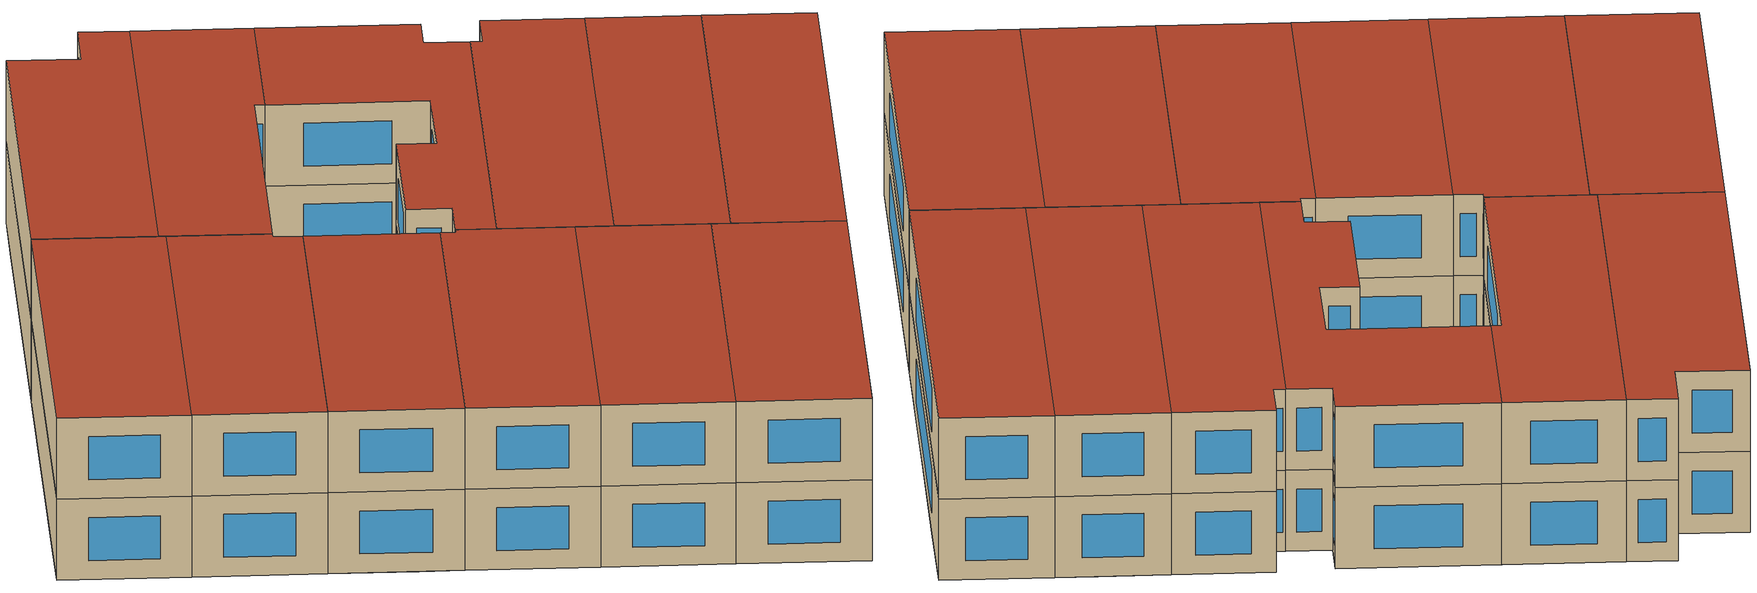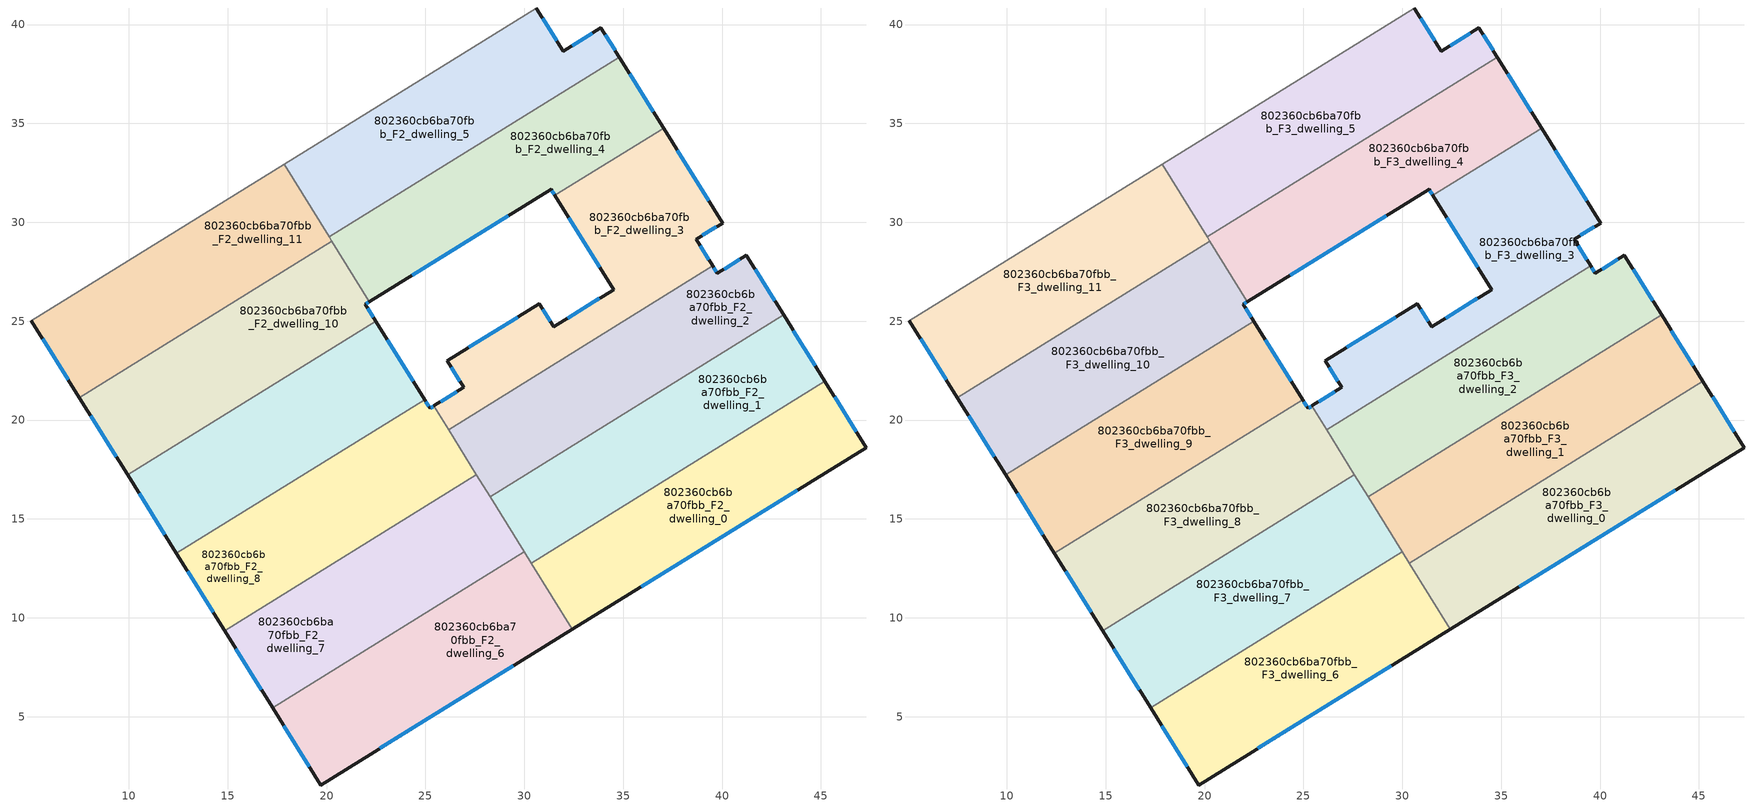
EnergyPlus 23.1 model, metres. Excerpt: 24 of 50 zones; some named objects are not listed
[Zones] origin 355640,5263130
802360cb6ba70fbb_F2_dwelling_0
 floor to 802360cb6ba70fbb_F1_dwelling_9 (EU_floor_Construction): 43.93,16.53 37.39,12.49 35.22,15.78 40.22,18.87 z6
 floor to 802360cb6ba70fbb_F1_dwelling_8 (EU_floor_Construction): 35.22,15.78 37.39,12.49 32.43,9.41 30.35,12.77 z6
 floor to 802360cb6ba70fbb_F1_dwelling_10 (EU_floor_Construction): 45.2,21.96 47.28,18.61 43.93,16.53 40.22,18.87 z6
 wall outside (EU_wall_Construction): 32.43,9.41 47.28,18.61 45.2,21.96 z6:9
 wall to 802360cb6ba70fbb_F2_dwelling_1 (EU_wall_Construction): 45.2,21.96 30.35,12.77 z6:9
 wall to 802360cb6ba70fbb_F2_dwelling_6 (EU_wall_Construction): 30.35,12.77 32.43,9.41 z6:9
 window (EU_Window_Construction): 46.79,19.4 45.69,21.17 / 35.92,11.57 43.8,16.45 z6.7:8.3
802360cb6ba70fbb_F2_dwelling_1
 floor to 802360cb6ba70fbb_F1_dwelling_10 (EU_floor_Construction): 44.42,23.21 45.2,21.96 40.22,18.87 36.5,21.22 40.87,23.92 z6
 floor to 802360cb6ba70fbb_F1_dwelling_9 (EU_floor_Construction): 40.22,18.87 35.22,15.78 33.04,19.08 36.5,21.22 z6
 floor to 802360cb6ba70fbb_F1_dwelling_11 (EU_floor_Construction): 43.11,25.31 44.42,23.21 40.87,23.92 z6
 floor to 802360cb6ba70fbb_F1_dwelling_8 (EU_floor_Construction): 33.04,19.08 35.22,15.78 30.35,12.77 30.16,13.07 29.58,16.93 z6
 floor to 802360cb6ba70fbb_F1_dwelling_7 (EU_floor_Construction): 29.58,16.93 30.16,13.07 28.27,16.12 z6
 wall outside (EU_wall_Construction): 45.2,21.96 43.11,25.31 z6:9
 wall to 802360cb6ba70fbb_F2_dwelling_2 (EU_wall_Construction): 43.11,25.31 28.27,16.12 z6:9
 wall to 802360cb6ba70fbb_F2_dwelling_7 (EU_wall_Construction): 28.27,16.12 30,13.33 z6:9
 wall to 802360cb6ba70fbb_F2_dwelling_6 (EU_wall_Construction): 30,13.33 30.35,12.77 z6:9
 window (EU_Window_Construction): 44.71,22.75 43.6,24.52 z6.7:8.3
802360cb6ba70fbb_F2_dwelling_10
 floor to 802360cb6ba70fbb_F1_dwelling_2 (EU_floor_Construction): 22.17,25.98 21.95,25.85 22.48,24.99 21.72,24.52 8,20.33 7.5,21.13 15.88,26.32 21.91,26.4 z6
 floor to 802360cb6ba70fbb_F1_dwelling_3 (EU_floor_Construction): 21.72,24.52 9.93,17.22 8,20.33 z6
 floor to 802360cb6ba70fbb_F1_dwelling_1 (EU_floor_Construction): 20.27,29.04 21.91,26.4 15.88,26.32 z6
 wall outside (EU_wall_Construction): 22.48,24.99 21.95,25.85 22.17,25.98 / 7.5,21.13 9.93,17.22 z6:9
 wall to 802360cb6ba70fbb_F2_dwelling_9 (EU_wall_Construction): 9.93,17.22 22.48,24.99 z6:9
 wall to 802360cb6ba70fbb_F2_dwelling_11 (EU_wall_Construction): 20.27,29.04 7.5,21.13 z6:9
 wall to 802360cb6ba70fbb_F2_dwelling_4 (EU_wall_Construction): 22.17,25.98 20.27,29.04 z6:9
 window (EU_Window_Construction): 22,25.88 22.12,25.95 / 22.36,25.19 22.08,25.65 / 8.07,20.21 9.36,18.14 z6.7:8.3
802360cb6ba70fbb_F2_dwelling_11
 floor to 802360cb6ba70fbb_F1_dwelling_1 (EU_floor_Construction): 18.21,32.38 20.27,29.04 15.88,26.32 6.98,26.2 17.57,32.76 z6
 floor to 802360cb6ba70fbb_F1_dwelling_0 (EU_floor_Construction): 17.86,32.94 18.21,32.38 17.57,32.76 z6
 floor to 802360cb6ba70fbb_F1_dwelling_2 (EU_floor_Construction): 15.88,26.32 7.5,21.13 5.07,25.02 6.98,26.2 z6
 wall outside (EU_wall_Construction): 5.07,25.02 7.5,21.13 z6:9
 wall adiabatic (EU_wall_Construction): 17.86,32.94 5.07,25.02 z6:9
 wall to 802360cb6ba70fbb_F2_dwelling_5 (EU_wall_Construction): 20.14,29.26 17.86,32.94 z6:9
 wall to 802360cb6ba70fbb_F2_dwelling_4 (EU_wall_Construction): 20.27,29.04 20.14,29.26 z6:9
 window (EU_Window_Construction): 5.64,24.11 6.93,22.04 z6.7:8.3
802360cb6ba70fbb_F2_dwelling_2
 floor to 802360cb6ba70fbb_F1_dwelling_8 (EU_floor_Construction): 30.84,22.41 33.04,19.08 29.58,16.93 28.94,21.23 z6
 floor to 802360cb6ba70fbb_F1_dwelling_10 (EU_floor_Construction): 40.87,23.92 36.5,21.22 32.74,23.59 35.15,25.07 z6
 floor to 802360cb6ba70fbb_F1_dwelling_7 (EU_floor_Construction): 28.94,21.23 29.58,16.93 28.27,16.12 26.77,18.55 27.03,20.05 z6
 floor to 802360cb6ba70fbb_F1_dwelling_9 (EU_floor_Construction): 36.5,21.22 33.04,19.08 30.84,22.41 32.74,23.59 z6
 floor to 802360cb6ba70fbb_F1_dwelling_11 (EU_floor_Construction): 41.23,28.33 43.11,25.31 40.87,23.92 35.15,25.07 39.53,27.79 39.76,27.42 z6
 floor to 802360cb6ba70fbb_F1_dwelling_6 (EU_floor_Construction): 27.03,20.05 26.77,18.55 26.17,19.52 z6
 wall outside (EU_wall_Construction): 43.11,25.31 41.23,28.33 39.76,27.42 39.53,27.79 z6:9
 wall to 802360cb6ba70fbb_F2_dwelling_3 (EU_wall_Construction): 39.53,27.79 26.17,19.52 z6:9
 wall to 802360cb6ba70fbb_F2_dwelling_8 (EU_wall_Construction): 26.17,19.52 27.58,17.24 z6:9
 wall to 802360cb6ba70fbb_F2_dwelling_7 (EU_wall_Construction): 27.58,17.24 28.27,16.12 z6:9
 window (EU_Window_Construction): 39.71,27.51 39.59,27.7 / 40.89,28.12 40.11,27.64 / 42.67,26.02 41.67,27.62 z6.7:8.3
802360cb6ba70fbb_F2_dwelling_3
 floor to 802360cb6ba70fbb_F1_dwelling_11 (EU_floor_Construction): 37.04,34.76 40.03,29.96 38.69,29.14 39.53,27.79 35.15,25.07 32.82,25.54 34.51,26.6 32.22,30.28 36.96,34.71 z6
 floor to 802360cb6ba70fbb_F1_dwelling_6 (EU_floor_Construction): 27.71,23.99 27.03,20.05 26.17,19.52 25.66,20.35 25.93,21.02 26.94,21.65 26.11,22.99 z6
 floor to 802360cb6ba70fbb_F1_dwelling_12 (EU_floor_Construction): 36.96,34.71 32.22,30.28 31.55,31.36 z6
 floor to 802360cb6ba70fbb_F1_dwelling_10 (EU_floor_Construction): 35.15,25.07 32.74,23.59 29.93,25.36 30.77,25.88 31.48,24.71 32.82,25.54 z6
 floor adiabatic (EU_floor_Construction): 25.93,21.02 25.66,20.35 25.43,20.71 z6
 floor to 802360cb6ba70fbb_F1_dwelling_9 (EU_floor_Construction): 32.74,23.59 30.84,22.41 29.19,24.9 29.93,25.36 z6
 floor to 802360cb6ba70fbb_F1_dwelling_8 (EU_floor_Construction): 29.19,24.9 30.84,22.41 28.94,21.23 28.45,24.44 z6
 floor to 802360cb6ba70fbb_F1_dwelling_7 (EU_floor_Construction): 28.45,24.44 28.94,21.23 27.03,20.05 27.71,23.99 z6
 wall outside (EU_wall_Construction): 31.55,31.36 34.51,26.6 31.48,24.71 30.77,25.88 26.11,22.99 26.94,21.65 25.43,20.71 / 39.53,27.79 38.69,29.14 40.03,29.96 37.04,34.76 z6:9
 wall to 802360cb6ba70fbb_F2_dwelling_4 (EU_wall_Construction): 37.04,34.76 31.55,31.36 z6:9
 wall to 802360cb6ba70fbb_F2_dwelling_8 (EU_wall_Construction): 25.43,20.71 26.17,19.52 z6:9
 window (EU_Window_Construction): 26.59,21.43 25.79,20.93 / 26.3,22.67 26.74,21.96 / 29.67,25.2 27.2,23.67 / 31.32,24.99 30.93,25.6 / 33.8,26.15 32.2,25.16 / 32.25,30.24 33.82,27.71 / 39.33,31.09 37.74,33.63 / 39.01,29.33 39.71,29.77 / 39.34,28.11 38.89,28.82 z6.7:8.3
802360cb6ba70fbb_F2_dwelling_4
 floor to 802360cb6ba70fbb_F1_dwelling_12 (EU_floor_Construction): 34.81,38.34 37.03,34.77 36.96,34.71 31.55,31.36 31.35,31.67 28.15,29.68 28.15,34.22 z6
 floor to 802360cb6ba70fbb_F1_dwelling_0 (EU_floor_Construction): 28.15,34.22 28.15,29.68 25.5,28.05 21.77,30.27 z6
 floor to 802360cb6ba70fbb_F1_dwelling_2 (EU_floor_Construction): 22.86,26.41 22.17,25.98 21.91,26.4 z6
 floor to 802360cb6ba70fbb_F1_dwelling_1 (EU_floor_Construction): 25.5,28.05 22.86,26.41 21.91,26.4 20.14,29.26 21.77,30.27 z6
 wall outside (EU_wall_Construction): 22.17,25.98 31.35,31.67 31.55,31.36 / 37.04,34.76 34.81,38.34 z6:9
 wall to 802360cb6ba70fbb_F2_dwelling_5 (EU_wall_Construction): 34.81,38.34 20.14,29.26 z6:9
 window (EU_Window_Construction): 24.32,27.32 29.2,30.33 / 36.52,35.6 35.34,37.5 / 31.4,31.59 31.5,31.43 z6.7:8.3
802360cb6ba70fbb_F2_dwelling_5
 floor to 802360cb6ba70fbb_F1_dwelling_0 (EU_floor_Construction): 28.15,39.31 28.15,34.22 21.77,30.27 18.21,32.38 17.86,32.94 z6
 floor to 802360cb6ba70fbb_F1_dwelling_12 (EU_floor_Construction): 33.88,39.84 34.81,38.34 28.15,34.22 28.15,39.31 30.62,40.84 31.96,38.66 z6
 floor to 802360cb6ba70fbb_F1_dwelling_1 (EU_floor_Construction): 21.77,30.27 20.14,29.26 18.21,32.38 z6
 wall outside (EU_wall_Construction): 34.81,38.34 33.88,39.84 31.96,38.66 30.62,40.84 z6:9
 wall adiabatic (EU_wall_Construction): 30.62,40.84 17.86,32.94 z6:9
 window (EU_Window_Construction): 31.65,39.17 30.93,40.33 / 33.43,39.57 32.41,38.94 / 34.59,38.7 34.1,39.49 z6.7:8.3
802360cb6ba70fbb_F2_dwelling_6
 floor to 802360cb6ba70fbb_F1_dwelling_6 (EU_floor_Construction): 25.37,10.47 24.32,4.4 19.71,1.54 18.7,3.17 20.41,7.39 z6
 floor to 802360cb6ba70fbb_F1_dwelling_7 (EU_floor_Construction): 30.16,13.07 30.86,8.44 24.32,4.4 25.37,10.47 30,13.33 z6
 floor to 802360cb6ba70fbb_F1_dwelling_5 (EU_floor_Construction): 20.41,7.39 18.7,3.17 17.27,5.45 z6
 floor to 802360cb6ba70fbb_F1_dwelling_8 (EU_floor_Construction): 30.16,13.07 32.43,9.41 30.86,8.44 z6
 wall outside (EU_wall_Construction): 17.27,5.45 19.71,1.54 32.43,9.41 z6:9
 wall to 802360cb6ba70fbb_F2_dwelling_7 (EU_wall_Construction): 30,13.33 17.27,5.45 z6:9
 window (EU_Window_Construction): 22.69,3.39 29.44,7.57 / 17.84,4.53 19.14,2.46 z6.7:8.3
802360cb6ba70fbb_F2_dwelling_7
 floor to 802360cb6ba70fbb_F1_dwelling_7 (EU_floor_Construction): 27.58,17.24 30,13.33 25.37,10.47 26.42,16.52 z6
 floor to 802360cb6ba70fbb_F1_dwelling_6 (EU_floor_Construction): 26.42,16.52 25.37,10.47 20.41,7.39 23.33,14.61 z6
 floor adiabatic (EU_floor_Construction): 23.33,14.61 20.41,7.39 17.27,5.45 14.84,9.35 z6
 wall outside (EU_wall_Construction): 14.84,9.35 17.27,5.45 z6:9
 wall to 802360cb6ba70fbb_F2_dwelling_8 (EU_wall_Construction): 27.58,17.24 14.84,9.35 z6:9
 window (EU_Window_Construction): 15.41,8.44 16.7,6.37 z6.7:8.3
802360cb6ba70fbb_F2_dwelling_8
 floor to 802360cb6ba70fbb_F1_dwelling_4 (EU_floor_Construction): 23.43,20.09 16.1,10.13 14.84,9.35 12.4,13.26 z6
 floor adiabatic (EU_floor_Construction): 25.43,20.71 25.66,20.35 23.33,14.61 16.1,10.13 23.43,20.09 24.96,21.03 25.23,20.59 z6
 floor to 802360cb6ba70fbb_F1_dwelling_6 (EU_floor_Construction): 25.66,20.35 26.77,18.55 26.42,16.52 23.33,14.61 z6
 floor to 802360cb6ba70fbb_F1_dwelling_7 (EU_floor_Construction): 26.77,18.55 27.58,17.24 26.42,16.52 z6
 wall outside (EU_wall_Construction): 25.43,20.71 25.23,20.59 24.96,21.03 / 12.4,13.26 14.84,9.35 z6:9
 wall to 802360cb6ba70fbb_F2_dwelling_9 (EU_wall_Construction): 24.96,21.03 12.4,13.26 z6:9
 window (EU_Window_Construction): 25.39,20.68 25.28,20.62 / 12.98,12.34 14.27,10.27 / 25.17,20.69 25.02,20.93 z6.7:8.3
802360cb6ba70fbb_F2_dwelling_9
 floor to 802360cb6ba70fbb_F1_dwelling_3 (EU_floor_Construction): 22.61,24.79 23.59,23.22 11.58,14.59 9.93,17.22 21.72,24.52 z6
 floor to 802360cb6ba70fbb_F1_dwelling_2 (EU_floor_Construction): 22.48,24.99 22.61,24.79 21.72,24.52 z6
 floor to 802360cb6ba70fbb_F1_dwelling_4 (EU_floor_Construction): 23.59,23.22 24.58,21.64 23.43,20.09 12.4,13.26 11.58,14.59 z6
 floor to 802360cb6ba70fbb_F1_dwelling_5 (EU_floor_Construction): 24.58,21.64 24.96,21.03 23.43,20.09 z6
 wall outside (EU_wall_Construction): 9.93,17.22 12.4,13.26 / 24.96,21.03 22.48,24.99 z6:9
 window (EU_Window_Construction): 10.51,16.29 11.82,14.19 / 24.38,21.96 23.06,24.06 z6.7:8.3
802360cb6ba70fbb_F3_dwelling_0
 floor to 802360cb6ba70fbb_F2_dwelling_0 (EU_floor_Construction): 45.2,21.96 47.28,18.61 32.43,9.41 30.35,12.77 z9
 wall outside (EU_wall_Construction): 32.43,9.41 47.28,18.61 45.2,21.96 z9:12
 wall to 802360cb6ba70fbb_F3_dwelling_1 (EU_wall_Construction): 45.2,21.96 30.35,12.77 z9:12
 wall to 802360cb6ba70fbb_F3_dwelling_6 (EU_wall_Construction): 30.35,12.77 32.43,9.41 z9:12
 window (EU_Window_Construction): 46.79,19.4 45.69,21.17 / 35.92,11.57 43.8,16.45 z9.7:11.3
 roof outside (EU_roof_Construction): 47.28,18.61 45.2,21.96 30.35,12.77 32.43,9.41 z12
802360cb6ba70fbb_F3_dwelling_1
 floor to 802360cb6ba70fbb_F2_dwelling_1 (EU_floor_Construction): 43.11,25.31 45.2,21.96 30.35,12.77 28.27,16.12 z9
 wall outside (EU_wall_Construction): 45.2,21.96 43.11,25.31 z9:12
 wall to 802360cb6ba70fbb_F3_dwelling_2 (EU_wall_Construction): 43.11,25.31 28.27,16.12 z9:12
 wall to 802360cb6ba70fbb_F3_dwelling_7 (EU_wall_Construction): 28.27,16.12 30,13.33 z9:12
 wall to 802360cb6ba70fbb_F3_dwelling_6 (EU_wall_Construction): 30,13.33 30.35,12.77 z9:12
 window (EU_Window_Construction): 44.71,22.75 43.6,24.52 z9.7:11.3
 roof outside (EU_roof_Construction): 45.2,21.96 43.11,25.31 28.27,16.12 30.35,12.77 z12
802360cb6ba70fbb_F3_dwelling_10
 floor to 802360cb6ba70fbb_F2_dwelling_10 (EU_floor_Construction): 20.27,29.04 22.17,25.98 21.95,25.85 22.48,24.99 9.93,17.22 7.5,21.13 z9
 wall outside (EU_wall_Construction): 22.48,24.99 21.95,25.85 22.17,25.98 / 7.5,21.13 9.93,17.22 z9:12
 wall to 802360cb6ba70fbb_F3_dwelling_9 (EU_wall_Construction): 9.93,17.22 22.48,24.99 z9:12
 wall to 802360cb6ba70fbb_F3_dwelling_11 (EU_wall_Construction): 20.27,29.04 7.5,21.13 z9:12
 wall to 802360cb6ba70fbb_F3_dwelling_4 (EU_wall_Construction): 22.17,25.98 20.27,29.04 z9:12
 window (EU_Window_Construction): 22,25.88 22.12,25.95 / 22.36,25.19 22.08,25.65 / 8.07,20.21 9.36,18.14 z9.7:11.3
 roof outside (EU_roof_Construction): 22.48,24.99 21.95,25.85 22.17,25.98 20.27,29.04 7.5,21.13 9.93,17.22 z12
802360cb6ba70fbb_F3_dwelling_11
 floor to 802360cb6ba70fbb_F2_dwelling_11 (EU_floor_Construction): 17.86,32.94 20.27,29.04 7.5,21.13 5.07,25.02 z9
 wall outside (EU_wall_Construction): 5.07,25.02 7.5,21.13 z9:12
 wall adiabatic (EU_wall_Construction): 17.86,32.94 5.07,25.02 z9:12
 wall to 802360cb6ba70fbb_F3_dwelling_5 (EU_wall_Construction): 20.14,29.26 17.86,32.94 z9:12
 wall to 802360cb6ba70fbb_F3_dwelling_4 (EU_wall_Construction): 20.27,29.04 20.14,29.26 z9:12
 window (EU_Window_Construction): 5.64,24.11 6.93,22.04 z9.7:11.3
 roof outside (EU_roof_Construction): 20.27,29.04 17.86,32.94 5.07,25.02 7.5,21.13 z12
802360cb6ba70fbb_F3_dwelling_2
 floor to 802360cb6ba70fbb_F2_dwelling_2 (EU_floor_Construction): 41.23,28.33 43.11,25.31 28.27,16.12 26.17,19.52 39.53,27.79 39.76,27.42 z9
 wall outside (EU_wall_Construction): 43.11,25.31 41.23,28.33 39.76,27.42 39.53,27.79 z9:12
 wall to 802360cb6ba70fbb_F3_dwelling_3 (EU_wall_Construction): 39.53,27.79 26.17,19.52 z9:12
 wall to 802360cb6ba70fbb_F3_dwelling_8 (EU_wall_Construction): 26.17,19.52 27.58,17.24 z9:12
 wall to 802360cb6ba70fbb_F3_dwelling_7 (EU_wall_Construction): 27.58,17.24 28.27,16.12 z9:12
 window (EU_Window_Construction): 39.71,27.51 39.59,27.7 / 40.89,28.12 40.11,27.64 / 42.67,26.02 41.67,27.62 z9.7:11.3
 roof outside (EU_roof_Construction): 43.11,25.31 41.23,28.33 39.76,27.42 39.53,27.79 26.17,19.52 28.27,16.12 z12
802360cb6ba70fbb_F3_dwelling_3
 floor to 802360cb6ba70fbb_F2_dwelling_3 (EU_floor_Construction): 37.04,34.76 40.03,29.96 38.69,29.14 39.53,27.79 26.17,19.52 25.43,20.71 26.94,21.65 26.11,22.99 30.77,25.88 31.48,24.71 34.51,26.6 31.55,31.36 z9
 wall outside (EU_wall_Construction): 31.55,31.36 34.51,26.6 31.48,24.71 30.77,25.88 26.11,22.99 26.94,21.65 25.43,20.71 / 39.53,27.79 38.69,29.14 40.03,29.96 37.04,34.76 z9:12
 wall to 802360cb6ba70fbb_F3_dwelling_4 (EU_wall_Construction): 37.04,34.76 31.55,31.36 z9:12
 wall to 802360cb6ba70fbb_F3_dwelling_8 (EU_wall_Construction): 25.43,20.71 26.17,19.52 z9:12
 window (EU_Window_Construction): 26.59,21.43 25.79,20.93 / 26.3,22.67 26.74,21.96 / 29.67,25.2 27.2,23.67 / 31.32,24.99 30.93,25.6 / 33.8,26.15 32.2,25.16 / 32.25,30.24 33.82,27.71 / 39.33,31.09 37.74,33.63 / 39.01,29.33 39.71,29.77 / 39.34,28.11 38.89,28.82 z9.7:11.3
 roof outside (EU_roof_Construction): 39.53,27.79 38.69,29.14 40.03,29.96 37.04,34.76 31.55,31.36 34.51,26.6 31.48,24.71 30.77,25.88 26.11,22.99 26.94,21.65 25.43,20.71 26.17,19.52 z12
802360cb6ba70fbb_F3_dwelling_4
 floor to 802360cb6ba70fbb_F2_dwelling_4 (EU_floor_Construction): 34.81,38.34 37.04,34.76 31.55,31.36 31.35,31.67 22.17,25.98 20.14,29.26 z9
 wall outside (EU_wall_Construction): 22.17,25.98 31.35,31.67 31.55,31.36 / 37.04,34.76 34.81,38.34 z9:12
 wall to 802360cb6ba70fbb_F3_dwelling_5 (EU_wall_Construction): 34.81,38.34 20.14,29.26 z9:12
 window (EU_Window_Construction): 24.32,27.32 29.2,30.33 / 36.52,35.6 35.34,37.5 / 31.4,31.59 31.5,31.43 z9.7:11.3
 roof outside (EU_roof_Construction): 31.55,31.36 37.04,34.76 34.81,38.34 20.14,29.26 22.17,25.98 31.35,31.67 z12
802360cb6ba70fbb_F3_dwelling_5
 floor to 802360cb6ba70fbb_F2_dwelling_5 (EU_floor_Construction): 33.88,39.84 34.81,38.34 20.14,29.26 17.86,32.94 30.62,40.84 31.96,38.66 z9
 wall outside (EU_wall_Construction): 34.81,38.34 33.88,39.84 31.96,38.66 30.62,40.84 z9:12
 wall adiabatic (EU_wall_Construction): 30.62,40.84 17.86,32.94 z9:12
 window (EU_Window_Construction): 31.65,39.17 30.93,40.33 / 33.43,39.57 32.41,38.94 / 34.59,38.7 34.1,39.49 z9.7:11.3
 roof outside (EU_roof_Construction): 34.81,38.34 33.88,39.84 31.96,38.66 30.62,40.84 17.86,32.94 20.14,29.26 z12
802360cb6ba70fbb_F3_dwelling_6
 floor to 802360cb6ba70fbb_F2_dwelling_6 (EU_floor_Construction): 30,13.33 32.43,9.41 19.71,1.54 17.27,5.45 z9
 wall outside (EU_wall_Construction): 17.27,5.45 19.71,1.54 32.43,9.41 z9:12
 wall to 802360cb6ba70fbb_F3_dwelling_7 (EU_wall_Construction): 30,13.33 17.27,5.45 z9:12
 window (EU_Window_Construction): 22.69,3.39 29.44,7.57 / 17.84,4.53 19.14,2.46 z9.7:11.3
 roof outside (EU_roof_Construction): 32.43,9.41 30,13.33 17.27,5.45 19.71,1.54 z12
802360cb6ba70fbb_F3_dwelling_7
 floor to 802360cb6ba70fbb_F2_dwelling_7 (EU_floor_Construction): 27.58,17.24 30,13.33 17.27,5.45 14.84,9.35 z9
 wall outside (EU_wall_Construction): 14.84,9.35 17.27,5.45 z9:12
 wall to 802360cb6ba70fbb_F3_dwelling_8 (EU_wall_Construction): 27.58,17.24 14.84,9.35 z9:12
 window (EU_Window_Construction): 15.41,8.44 16.7,6.37 z9.7:11.3
 roof outside (EU_roof_Construction): 30,13.33 27.58,17.24 14.84,9.35 17.27,5.45 z12
802360cb6ba70fbb_F3_dwelling_8
 floor to 802360cb6ba70fbb_F2_dwelling_8 (EU_floor_Construction): 25.43,20.71 27.58,17.24 14.84,9.35 12.4,13.26 24.96,21.03 25.23,20.59 z9
 wall outside (EU_wall_Construction): 25.43,20.71 25.23,20.59 24.96,21.03 / 12.4,13.26 14.84,9.35 z9:12
 wall to 802360cb6ba70fbb_F3_dwelling_9 (EU_wall_Construction): 24.96,21.03 12.4,13.26 z9:12
 window (EU_Window_Construction): 25.39,20.68 25.28,20.62 / 12.98,12.34 14.27,10.27 / 25.17,20.69 25.02,20.93 z9.7:11.3
 roof outside (EU_roof_Construction): 27.58,17.24 25.43,20.71 25.23,20.59 24.96,21.03 12.4,13.26 14.84,9.35 z12
802360cb6ba70fbb_F3_dwelling_9
 floor to 802360cb6ba70fbb_F2_dwelling_9 (EU_floor_Construction): 22.48,24.99 24.96,21.03 12.4,13.26 9.93,17.22 z9
 wall outside (EU_wall_Construction): 9.93,17.22 12.4,13.26 / 24.96,21.03 22.48,24.99 z9:12
 window (EU_Window_Construction): 10.51,16.29 11.82,14.19 / 24.38,21.96 23.06,24.06 z9.7:11.3
 roof outside (EU_roof_Construction): 24.96,21.03 22.48,24.99 9.93,17.22 12.4,13.26 z12
[Building]
EU S2 Campaign: North Axis=0; Terrain=City; Solar Distribution=FullExterior
[Site:Location]
Budapest.Ferenc.Liszt.Intl.AP: Latitude=47.437; Longitude=19.256; Time Zone=1; Elevation=185
[SizingPeriod:WeatherFileDays]
AnnualSizingPeriod: Begin Month=1; Begin Day of Month=1; End Month=12; End Day of Month=31; Day of Week for Start Day=Monday; Use Weather File Daylight Saving Period=No; Use Weather File Rain and Snow Indicators=No
[MATERIAL]
EU_InternalMass_Material: Roughness=MediumRough; Thickness=0.1; Conductivity=1; Density=1800; Specific Heat=900; Thermal Absorptance=0.9; Solar Absorptance=0.7; Visible Absorptance=0.7
[MATERIAL:NOMASS] Roughness=MediumRough; Thermal Absorptance=0.9; Solar Absorptance=0.7; Visible Absorptance=0.7
Name | Thermal Resistance
EU_wall_NoMass | 0.832559
EU_roof_NoMass | 1.39638
EU_floor_NoMass | 0.872794
[WINDOWMATERIAL:SIMPLEGLAZINGSYSTEM]
EU_Window_SimpleGlazing: UFactor=2.79869; Solar Heat Gain Coefficient=0.75; Visible Transmittance=0.75
[CONSTRUCTION]
EU_wall_Construction: EU_wall_NoMass
EU_roof_Construction: EU_roof_NoMass
EU_floor_Construction: EU_floor_NoMass
EU_Window_Construction: EU_Window_SimpleGlazing
EU_InternalMass_Construction: EU_InternalMass_Material
[ZONE] Type=1; Multiplier=1; Ceiling Height=autocalculate; Floor Area=autocalculate; Part of Total Floor Area=Yes
Name | Volume
802360cb6ba70fbb_F2_dwelling_0; 802360cb6ba70fbb_F3_dwelling_0 | 206.74
802360cb6ba70fbb_F2_dwelling_1; 802360cb6ba70fbb_F3_dwelling_1 | 206.766
802360cb6ba70fbb_F2_dwelling_10; 802360cb6ba70fbb_F3_dwelling_10 | 206.741
802360cb6ba70fbb_F2_dwelling_11; 802360cb6ba70fbb_F3_dwelling_11 | 206.724
802360cb6ba70fbb_F2_dwelling_2; 802360cb6ba70fbb_F3_dwelling_2 | 206.7
802360cb6ba70fbb_F2_dwelling_3; 802360cb6ba70fbb_F3_dwelling_3 | 206.748
802360cb6ba70fbb_F2_dwelling_4; 802360cb6ba70fbb_F3_dwelling_4 | 206.729
802360cb6ba70fbb_F2_dwelling_5; 802360cb6ba70fbb_F3_dwelling_5 | 206.755
802360cb6ba70fbb_F2_dwelling_6; 802360cb6ba70fbb_F3_dwelling_6; 802360cb6ba70fbb_F2_dwelling_9; 802360cb6ba70fbb_F3_dwelling_9 | 206.77
802360cb6ba70fbb_F2_dwelling_7; 802360cb6ba70fbb_F3_dwelling_7 | 206.701
802360cb6ba70fbb_F2_dwelling_8; 802360cb6ba70fbb_F3_dwelling_8 | 206.714
[INTERNALMASS] Construction=EU_InternalMass_Construction
Name | Zone or ZoneList | Surface Area
802360cb6ba70fbb_F2_dwelling_0_EU_InternalMass | 802360cb6ba70fbb_F2_dwelling_0 | 68.9133
802360cb6ba70fbb_F2_dwelling_1_EU_InternalMass | 802360cb6ba70fbb_F2_dwelling_1 | 68.922
802360cb6ba70fbb_F2_dwelling_2_EU_InternalMass | 802360cb6ba70fbb_F2_dwelling_2 | 68.8999
802360cb6ba70fbb_F2_dwelling_3_EU_InternalMass | 802360cb6ba70fbb_F2_dwelling_3 | 68.916
802360cb6ba70fbb_F2_dwelling_4_EU_InternalMass | 802360cb6ba70fbb_F2_dwelling_4 | 68.9099
802360cb6ba70fbb_F2_dwelling_5_EU_InternalMass | 802360cb6ba70fbb_F2_dwelling_5 | 68.9182
802360cb6ba70fbb_F2_dwelling_6_EU_InternalMass | 802360cb6ba70fbb_F2_dwelling_6 | 68.9233
802360cb6ba70fbb_F2_dwelling_7_EU_InternalMass | 802360cb6ba70fbb_F2_dwelling_7 | 68.9001
802360cb6ba70fbb_F2_dwelling_8_EU_InternalMass | 802360cb6ba70fbb_F2_dwelling_8 | 68.9046
802360cb6ba70fbb_F2_dwelling_9_EU_InternalMass | 802360cb6ba70fbb_F2_dwelling_9 | 68.9233
802360cb6ba70fbb_F2_dwelling_10_EU_InternalMass | 802360cb6ba70fbb_F2_dwelling_10 | 68.9138
802360cb6ba70fbb_F2_dwelling_11_EU_InternalMass | 802360cb6ba70fbb_F2_dwelling_11 | 68.908
802360cb6ba70fbb_F3_dwelling_0_EU_InternalMass | 802360cb6ba70fbb_F3_dwelling_0 | 68.9133
802360cb6ba70fbb_F3_dwelling_1_EU_InternalMass | 802360cb6ba70fbb_F3_dwelling_1 | 68.922
802360cb6ba70fbb_F3_dwelling_2_EU_InternalMass | 802360cb6ba70fbb_F3_dwelling_2 | 68.8999
802360cb6ba70fbb_F3_dwelling_3_EU_InternalMass | 802360cb6ba70fbb_F3_dwelling_3 | 68.916
802360cb6ba70fbb_F3_dwelling_4_EU_InternalMass | 802360cb6ba70fbb_F3_dwelling_4 | 68.9099
802360cb6ba70fbb_F3_dwelling_5_EU_InternalMass | 802360cb6ba70fbb_F3_dwelling_5 | 68.9182
802360cb6ba70fbb_F3_dwelling_6_EU_InternalMass | 802360cb6ba70fbb_F3_dwelling_6 | 68.9233
802360cb6ba70fbb_F3_dwelling_7_EU_InternalMass | 802360cb6ba70fbb_F3_dwelling_7 | 68.9001
802360cb6ba70fbb_F3_dwelling_8_EU_InternalMass | 802360cb6ba70fbb_F3_dwelling_8 | 68.9046
802360cb6ba70fbb_F3_dwelling_9_EU_InternalMass | 802360cb6ba70fbb_F3_dwelling_9 | 68.9233
802360cb6ba70fbb_F3_dwelling_10_EU_InternalMass | 802360cb6ba70fbb_F3_dwelling_10 | 68.9138
802360cb6ba70fbb_F3_dwelling_11_EU_InternalMass | 802360cb6ba70fbb_F3_dwelling_11 | 68.908
[OTHEREQUIPMENT] Fuel Type=Electricity; Design Level Calculation Method=Watts/Area; Power per Zone Floor Area=1; Fraction Latent=0; Fraction Radiant=0; Fraction Lost=0; Carbon Dioxide Generation Rate=0; EndUse Subcategory=EU_Step8_InternalGains
Name | Zone or ZoneList or Space or SpaceList | Schedule
EU_Step8_InternalGain_802360cb6ba70fbb_F2_dwelling_0_f000 | 802360cb6ba70fbb_F2_dwelling_0 | EU_Step8_GainSchedule_802360cb6ba70fbb_F2_dwelling_0_f000
EU_Step8_InternalGain_802360cb6ba70fbb_F2_dwelling_1_f000 | 802360cb6ba70fbb_F2_dwelling_1 | EU_Step8_GainSchedule_802360cb6ba70fbb_F2_dwelling_1_f000
EU_Step8_InternalGain_802360cb6ba70fbb_F2_dwelling_2_f000 | 802360cb6ba70fbb_F2_dwelling_2 | EU_Step8_GainSchedule_802360cb6ba70fbb_F2_dwelling_2_f000
EU_Step8_InternalGain_802360cb6ba70fbb_F2_dwelling_3_f000 | 802360cb6ba70fbb_F2_dwelling_3 | EU_Step8_GainSchedule_802360cb6ba70fbb_F2_dwelling_3_f000
EU_Step8_InternalGain_802360cb6ba70fbb_F2_dwelling_4_f000 | 802360cb6ba70fbb_F2_dwelling_4 | EU_Step8_GainSchedule_802360cb6ba70fbb_F2_dwelling_4_f000
EU_Step8_InternalGain_802360cb6ba70fbb_F2_dwelling_5_f000 | 802360cb6ba70fbb_F2_dwelling_5 | EU_Step8_GainSchedule_802360cb6ba70fbb_F2_dwelling_5_f000
EU_Step8_InternalGain_802360cb6ba70fbb_F2_dwelling_6_f000 | 802360cb6ba70fbb_F2_dwelling_6 | EU_Step8_GainSchedule_802360cb6ba70fbb_F2_dwelling_6_f000
EU_Step8_InternalGain_802360cb6ba70fbb_F2_dwelling_7_f000 | 802360cb6ba70fbb_F2_dwelling_7 | EU_Step8_GainSchedule_802360cb6ba70fbb_F2_dwelling_7_f000
EU_Step8_InternalGain_802360cb6ba70fbb_F2_dwelling_8_f000 | 802360cb6ba70fbb_F2_dwelling_8 | EU_Step8_GainSchedule_802360cb6ba70fbb_F2_dwelling_8_f000
EU_Step8_InternalGain_802360cb6ba70fbb_F2_dwelling_9_f000 | 802360cb6ba70fbb_F2_dwelling_9 | EU_Step8_GainSchedule_802360cb6ba70fbb_F2_dwelling_9_f000
EU_Step8_InternalGain_802360cb6ba70fbb_F2_dwelling_10_f000 | 802360cb6ba70fbb_F2_dwelling_10 | EU_Step8_GainSchedule_802360cb6ba70fbb_F2_dwelling_10_f000
EU_Step8_InternalGain_802360cb6ba70fbb_F2_dwelling_11_f000 | 802360cb6ba70fbb_F2_dwelling_11 | EU_Step8_GainSchedule_802360cb6ba70fbb_F2_dwelling_11_f000
EU_Step8_InternalGain_802360cb6ba70fbb_F3_dwelling_0_f000 | 802360cb6ba70fbb_F3_dwelling_0 | EU_Step8_GainSchedule_802360cb6ba70fbb_F3_dwelling_0_f000
EU_Step8_InternalGain_802360cb6ba70fbb_F3_dwelling_1_f000 | 802360cb6ba70fbb_F3_dwelling_1 | EU_Step8_GainSchedule_802360cb6ba70fbb_F3_dwelling_1_f000
EU_Step8_InternalGain_802360cb6ba70fbb_F3_dwelling_2_f000 | 802360cb6ba70fbb_F3_dwelling_2 | EU_Step8_GainSchedule_802360cb6ba70fbb_F3_dwelling_2_f000
EU_Step8_InternalGain_802360cb6ba70fbb_F3_dwelling_3_f000 | 802360cb6ba70fbb_F3_dwelling_3 | EU_Step8_GainSchedule_802360cb6ba70fbb_F3_dwelling_3_f000
EU_Step8_InternalGain_802360cb6ba70fbb_F3_dwelling_4_f000 | 802360cb6ba70fbb_F3_dwelling_4 | EU_Step8_GainSchedule_802360cb6ba70fbb_F3_dwelling_4_f000
EU_Step8_InternalGain_802360cb6ba70fbb_F3_dwelling_5_f000 | 802360cb6ba70fbb_F3_dwelling_5 | EU_Step8_GainSchedule_802360cb6ba70fbb_F3_dwelling_5_f000
EU_Step8_InternalGain_802360cb6ba70fbb_F3_dwelling_6_f000 | 802360cb6ba70fbb_F3_dwelling_6 | EU_Step8_GainSchedule_802360cb6ba70fbb_F3_dwelling_6_f000
EU_Step8_InternalGain_802360cb6ba70fbb_F3_dwelling_7_f000 | 802360cb6ba70fbb_F3_dwelling_7 | EU_Step8_GainSchedule_802360cb6ba70fbb_F3_dwelling_7_f000
EU_Step8_InternalGain_802360cb6ba70fbb_F3_dwelling_8_f000 | 802360cb6ba70fbb_F3_dwelling_8 | EU_Step8_GainSchedule_802360cb6ba70fbb_F3_dwelling_8_f000
EU_Step8_InternalGain_802360cb6ba70fbb_F3_dwelling_9_f000 | 802360cb6ba70fbb_F3_dwelling_9 | EU_Step8_GainSchedule_802360cb6ba70fbb_F3_dwelling_9_f000
EU_Step8_InternalGain_802360cb6ba70fbb_F3_dwelling_10_f000 | 802360cb6ba70fbb_F3_dwelling_10 | EU_Step8_GainSchedule_802360cb6ba70fbb_F3_dwelling_10_f000
EU_Step8_InternalGain_802360cb6ba70fbb_F3_dwelling_11_f000 | 802360cb6ba70fbb_F3_dwelling_11 | EU_Step8_GainSchedule_802360cb6ba70fbb_F3_dwelling_11_f000
[ZONEVENTILATION:DESIGNFLOWRATE] Schedule=EU_AlwaysOn; Design Flow Rate Calculation Method=AirChanges/Hour; Air Changes per Hour=0.475469; Ventilation Type=Natural; Fan Pressure Rise=0; Fan Total Efficiency=1; Constant Term Coefficient=1; Temperature Term Coefficient=0; Velocity Term Coefficient=0; Velocity Squared Term Coefficient=0; Minimum Indoor Temperature=-100; Maximum Indoor Temperature=100; Delta Temperature=-100; Minimum Outdoor Temperature=-100; Maximum Outdoor Temperature=100; Maximum Wind Speed=40
Name | Zone or ZoneList or Space or SpaceList
EU_ConstantAir_802360cb6ba70fbb_F2_dwelling_0 | 802360cb6ba70fbb_F2_dwelling_0
EU_ConstantAir_802360cb6ba70fbb_F2_dwelling_1 | 802360cb6ba70fbb_F2_dwelling_1
EU_ConstantAir_802360cb6ba70fbb_F2_dwelling_2 | 802360cb6ba70fbb_F2_dwelling_2
EU_ConstantAir_802360cb6ba70fbb_F2_dwelling_3 | 802360cb6ba70fbb_F2_dwelling_3
EU_ConstantAir_802360cb6ba70fbb_F2_dwelling_4 | 802360cb6ba70fbb_F2_dwelling_4
EU_ConstantAir_802360cb6ba70fbb_F2_dwelling_5 | 802360cb6ba70fbb_F2_dwelling_5
EU_ConstantAir_802360cb6ba70fbb_F2_dwelling_6 | 802360cb6ba70fbb_F2_dwelling_6
EU_ConstantAir_802360cb6ba70fbb_F2_dwelling_7 | 802360cb6ba70fbb_F2_dwelling_7
EU_ConstantAir_802360cb6ba70fbb_F2_dwelling_8 | 802360cb6ba70fbb_F2_dwelling_8
EU_ConstantAir_802360cb6ba70fbb_F2_dwelling_9 | 802360cb6ba70fbb_F2_dwelling_9
EU_ConstantAir_802360cb6ba70fbb_F2_dwelling_10 | 802360cb6ba70fbb_F2_dwelling_10
EU_ConstantAir_802360cb6ba70fbb_F2_dwelling_11 | 802360cb6ba70fbb_F2_dwelling_11
EU_ConstantAir_802360cb6ba70fbb_F3_dwelling_0 | 802360cb6ba70fbb_F3_dwelling_0
EU_ConstantAir_802360cb6ba70fbb_F3_dwelling_1 | 802360cb6ba70fbb_F3_dwelling_1
EU_ConstantAir_802360cb6ba70fbb_F3_dwelling_2 | 802360cb6ba70fbb_F3_dwelling_2
EU_ConstantAir_802360cb6ba70fbb_F3_dwelling_3 | 802360cb6ba70fbb_F3_dwelling_3
EU_ConstantAir_802360cb6ba70fbb_F3_dwelling_4 | 802360cb6ba70fbb_F3_dwelling_4
EU_ConstantAir_802360cb6ba70fbb_F3_dwelling_5 | 802360cb6ba70fbb_F3_dwelling_5
EU_ConstantAir_802360cb6ba70fbb_F3_dwelling_6 | 802360cb6ba70fbb_F3_dwelling_6
EU_ConstantAir_802360cb6ba70fbb_F3_dwelling_7 | 802360cb6ba70fbb_F3_dwelling_7
EU_ConstantAir_802360cb6ba70fbb_F3_dwelling_8 | 802360cb6ba70fbb_F3_dwelling_8
EU_ConstantAir_802360cb6ba70fbb_F3_dwelling_9 | 802360cb6ba70fbb_F3_dwelling_9
EU_ConstantAir_802360cb6ba70fbb_F3_dwelling_10 | 802360cb6ba70fbb_F3_dwelling_10
EU_ConstantAir_802360cb6ba70fbb_F3_dwelling_11 | 802360cb6ba70fbb_F3_dwelling_11
[HVACTEMPLATE:ZONE:IDEALLOADSAIRSYSTEM] System Availability Schedule=EU_AlwaysOn; Maximum Heating Supply Air Temperature=50; Minimum Cooling Supply Air Temperature=13; Maximum Heating Supply Air Humidity Ratio=0.0156; Minimum Cooling Supply Air Humidity Ratio=0.0077; Heating Limit=NoLimit; Cooling Limit=NoLimit; Heating Availability Schedule=EU_AlwaysOn; Cooling Availability Schedule=EU_CoolingOff; Dehumidification Control Type=ConstantSensibleHeatRatio; Cooling Sensible Heat Ratio=0.7; Dehumidification Setpoint=60; Humidification Control Type=None; Humidification Setpoint=30; Outdoor Air Method=None; Outdoor Air Flow Rate per Person=0.00944; Outdoor Air Flow Rate per Zone Floor Area=0; Outdoor Air Flow Rate per Zone=0; Demand Controlled Ventilation Type=None; Outdoor Air Economizer Type=NoEconomizer; Heat Recovery Type=None; Sensible Heat Recovery Effectiveness=0.7; Latent Heat Recovery Effectiveness=0.65
Name | Template Thermostat
802360cb6ba70fbb_F2_dwelling_0 | EU_HeatOnly_802360cb6ba70fbb_F2_dwelling_0
802360cb6ba70fbb_F2_dwelling_1 | EU_HeatOnly_802360cb6ba70fbb_F2_dwelling_1
802360cb6ba70fbb_F2_dwelling_2 | EU_HeatOnly_802360cb6ba70fbb_F2_dwelling_2
802360cb6ba70fbb_F2_dwelling_3 | EU_HeatOnly_802360cb6ba70fbb_F2_dwelling_3
802360cb6ba70fbb_F2_dwelling_4 | EU_HeatOnly_802360cb6ba70fbb_F2_dwelling_4
802360cb6ba70fbb_F2_dwelling_5 | EU_HeatOnly_802360cb6ba70fbb_F2_dwelling_5
802360cb6ba70fbb_F2_dwelling_6 | EU_HeatOnly_802360cb6ba70fbb_F2_dwelling_6
802360cb6ba70fbb_F2_dwelling_7 | EU_HeatOnly_802360cb6ba70fbb_F2_dwelling_7
802360cb6ba70fbb_F2_dwelling_8 | EU_HeatOnly_802360cb6ba70fbb_F2_dwelling_8
802360cb6ba70fbb_F2_dwelling_9 | EU_HeatOnly_802360cb6ba70fbb_F2_dwelling_9
802360cb6ba70fbb_F2_dwelling_10 | EU_HeatOnly_802360cb6ba70fbb_F2_dwelling_10
802360cb6ba70fbb_F2_dwelling_11 | EU_HeatOnly_802360cb6ba70fbb_F2_dwelling_11
802360cb6ba70fbb_F3_dwelling_0 | EU_HeatOnly_802360cb6ba70fbb_F3_dwelling_0
802360cb6ba70fbb_F3_dwelling_1 | EU_HeatOnly_802360cb6ba70fbb_F3_dwelling_1
802360cb6ba70fbb_F3_dwelling_2 | EU_HeatOnly_802360cb6ba70fbb_F3_dwelling_2
802360cb6ba70fbb_F3_dwelling_3 | EU_HeatOnly_802360cb6ba70fbb_F3_dwelling_3
802360cb6ba70fbb_F3_dwelling_4 | EU_HeatOnly_802360cb6ba70fbb_F3_dwelling_4
802360cb6ba70fbb_F3_dwelling_5 | EU_HeatOnly_802360cb6ba70fbb_F3_dwelling_5
802360cb6ba70fbb_F3_dwelling_6 | EU_HeatOnly_802360cb6ba70fbb_F3_dwelling_6
802360cb6ba70fbb_F3_dwelling_7 | EU_HeatOnly_802360cb6ba70fbb_F3_dwelling_7
802360cb6ba70fbb_F3_dwelling_8 | EU_HeatOnly_802360cb6ba70fbb_F3_dwelling_8
802360cb6ba70fbb_F3_dwelling_9 | EU_HeatOnly_802360cb6ba70fbb_F3_dwelling_9
802360cb6ba70fbb_F3_dwelling_10 | EU_HeatOnly_802360cb6ba70fbb_F3_dwelling_10
802360cb6ba70fbb_F3_dwelling_11 | EU_HeatOnly_802360cb6ba70fbb_F3_dwelling_11
[SIZING:ZONE] Zone Cooling Design Supply Air Temperature Input Method=SupplyAirTemperature; Zone Cooling Design Supply Air Temperature=13; Zone Heating Design Supply Air Temperature Input Method=SupplyAirTemperature; Zone Heating Design Supply Air Temperature=50; Zone Cooling Design Supply Air Humidity Ratio=0.008; Zone Heating Design Supply Air Humidity Ratio=0.008; Cooling Design Air Flow Method=DesignDay; Cooling Design Air Flow Rate=0; Cooling Minimum Air Flow per Zone Floor Area=0.000762; Cooling Minimum Air Flow=0; Cooling Minimum Air Flow Fraction=0.2; Heating Design Air Flow Method=DesignDay; Heating Design Air Flow Rate=0; Heating Maximum Air Flow per Zone Floor Area=0.002032; Heating Maximum Air Flow=0.141576; Heating Maximum Air Flow Fraction=0.3; Account for Dedicated Outdoor Air System=No; Dedicated Outdoor Air System Control Strategy=NeutralSupplyAir; Dedicated Outdoor Air Low Setpoint Temperature for Design=autosize; Dedicated Outdoor Air High Setpoint Temperature for Design=autosize; Zone Load Sizing Method=Sensible Load Only No Latent Load; Zone Latent Cooling Design Supply Air Humidity Ratio Input Method=HumidityRatioDifference; Zone Cooling Design Supply Air Humidity Ratio Difference=0.005; Zone Latent Heating Design Supply Air Humidity Ratio Input Method=HumidityRatioDifference; Zone Humidification Design Supply Air Humidity Ratio Difference=0.005
802360cb6ba70fbb_F2_dwelling_0; 802360cb6ba70fbb_F2_dwelling_1; 802360cb6ba70fbb_F2_dwelling_2; 802360cb6ba70fbb_F2_dwelling_3; 802360cb6ba70fbb_F2_dwelling_4; 802360cb6ba70fbb_F2_dwelling_5; 802360cb6ba70fbb_F2_dwelling_6; 802360cb6ba70fbb_F2_dwelling_7; 802360cb6ba70fbb_F2_dwelling_8; 802360cb6ba70fbb_F2_dwelling_9; 802360cb6ba70fbb_F2_dwelling_10; 802360cb6ba70fbb_F2_dwelling_11; 802360cb6ba70fbb_F3_dwelling_0; 802360cb6ba70fbb_F3_dwelling_1; 802360cb6ba70fbb_F3_dwelling_2; 802360cb6ba70fbb_F3_dwelling_3; 802360cb6ba70fbb_F3_dwelling_4; 802360cb6ba70fbb_F3_dwelling_5; 802360cb6ba70fbb_F3_dwelling_6; 802360cb6ba70fbb_F3_dwelling_7; 802360cb6ba70fbb_F3_dwelling_8; 802360cb6ba70fbb_F3_dwelling_9; 802360cb6ba70fbb_F3_dwelling_10; 802360cb6ba70fbb_F3_dwelling_11
[SCHEDULE:CONSTANT]
Name | Hourly Value
EU_AlwaysOn | 1
EU_CoolingOff | 0
[SCHEDULE:FILE] Column Number=1; Rows to Skip at Top=0; Number of Hours of Data=8760; Column Separator=Comma; Interpolate to Timestep=No; Minutes per Item=60; Adjust Schedule for Daylight Savings=Yes
Name | File
EU_Step8_GainSchedule_802360cb6ba70fbb_F2_dwelling_0_f000 | ../../schedules/802360cb6ba70fbb/802360cb6ba70fbb_F2_dwelling_0_f000_gain.csv
EU_Step8_GainSchedule_802360cb6ba70fbb_F2_dwelling_1_f000 | ../../schedules/802360cb6ba70fbb/802360cb6ba70fbb_F2_dwelling_1_f000_gain.csv
EU_Step8_GainSchedule_802360cb6ba70fbb_F2_dwelling_2_f000 | ../../schedules/802360cb6ba70fbb/802360cb6ba70fbb_F2_dwelling_2_f000_gain.csv
EU_Step8_GainSchedule_802360cb6ba70fbb_F2_dwelling_3_f000 | ../../schedules/802360cb6ba70fbb/802360cb6ba70fbb_F2_dwelling_3_f000_gain.csv
EU_Step8_GainSchedule_802360cb6ba70fbb_F2_dwelling_4_f000 | ../../schedules/802360cb6ba70fbb/802360cb6ba70fbb_F2_dwelling_4_f000_gain.csv
EU_Step8_GainSchedule_802360cb6ba70fbb_F2_dwelling_5_f000 | ../../schedules/802360cb6ba70fbb/802360cb6ba70fbb_F2_dwelling_5_f000_gain.csv
EU_Step8_GainSchedule_802360cb6ba70fbb_F2_dwelling_6_f000 | ../../schedules/802360cb6ba70fbb/802360cb6ba70fbb_F2_dwelling_6_f000_gain.csv
EU_Step8_GainSchedule_802360cb6ba70fbb_F2_dwelling_7_f000 | ../../schedules/802360cb6ba70fbb/802360cb6ba70fbb_F2_dwelling_7_f000_gain.csv
EU_Step8_GainSchedule_802360cb6ba70fbb_F2_dwelling_8_f000 | ../../schedules/802360cb6ba70fbb/802360cb6ba70fbb_F2_dwelling_8_f000_gain.csv
EU_Step8_GainSchedule_802360cb6ba70fbb_F2_dwelling_9_f000 | ../../schedules/802360cb6ba70fbb/802360cb6ba70fbb_F2_dwelling_9_f000_gain.csv
EU_Step8_GainSchedule_802360cb6ba70fbb_F2_dwelling_10_f000 | ../../schedules/802360cb6ba70fbb/802360cb6ba70fbb_F2_dwelling_10_f000_gain.csv
EU_Step8_GainSchedule_802360cb6ba70fbb_F2_dwelling_11_f000 | ../../schedules/802360cb6ba70fbb/802360cb6ba70fbb_F2_dwelling_11_f000_gain.csv
EU_Step8_GainSchedule_802360cb6ba70fbb_F3_dwelling_0_f000 | ../../schedules/802360cb6ba70fbb/802360cb6ba70fbb_F3_dwelling_0_f000_gain.csv
EU_Step8_GainSchedule_802360cb6ba70fbb_F3_dwelling_1_f000 | ../../schedules/802360cb6ba70fbb/802360cb6ba70fbb_F3_dwelling_1_f000_gain.csv
EU_Step8_GainSchedule_802360cb6ba70fbb_F3_dwelling_2_f000 | ../../schedules/802360cb6ba70fbb/802360cb6ba70fbb_F3_dwelling_2_f000_gain.csv
EU_Step8_GainSchedule_802360cb6ba70fbb_F3_dwelling_3_f000 | ../../schedules/802360cb6ba70fbb/802360cb6ba70fbb_F3_dwelling_3_f000_gain.csv
EU_Step8_GainSchedule_802360cb6ba70fbb_F3_dwelling_4_f000 | ../../schedules/802360cb6ba70fbb/802360cb6ba70fbb_F3_dwelling_4_f000_gain.csv
EU_Step8_GainSchedule_802360cb6ba70fbb_F3_dwelling_5_f000 | ../../schedules/802360cb6ba70fbb/802360cb6ba70fbb_F3_dwelling_5_f000_gain.csv
EU_Step8_GainSchedule_802360cb6ba70fbb_F3_dwelling_6_f000 | ../../schedules/802360cb6ba70fbb/802360cb6ba70fbb_F3_dwelling_6_f000_gain.csv
EU_Step8_GainSchedule_802360cb6ba70fbb_F3_dwelling_7_f000 | ../../schedules/802360cb6ba70fbb/802360cb6ba70fbb_F3_dwelling_7_f000_gain.csv
EU_Step8_GainSchedule_802360cb6ba70fbb_F3_dwelling_8_f000 | ../../schedules/802360cb6ba70fbb/802360cb6ba70fbb_F3_dwelling_8_f000_gain.csv
EU_Step8_GainSchedule_802360cb6ba70fbb_F3_dwelling_9_f000 | ../../schedules/802360cb6ba70fbb/802360cb6ba70fbb_F3_dwelling_9_f000_gain.csv
EU_Step8_GainSchedule_802360cb6ba70fbb_F3_dwelling_10_f000 | ../../schedules/802360cb6ba70fbb/802360cb6ba70fbb_F3_dwelling_10_f000_gain.csv
EU_Step8_GainSchedule_802360cb6ba70fbb_F3_dwelling_11_f000 | ../../schedules/802360cb6ba70fbb/802360cb6ba70fbb_F3_dwelling_11_f000_gain.csv
